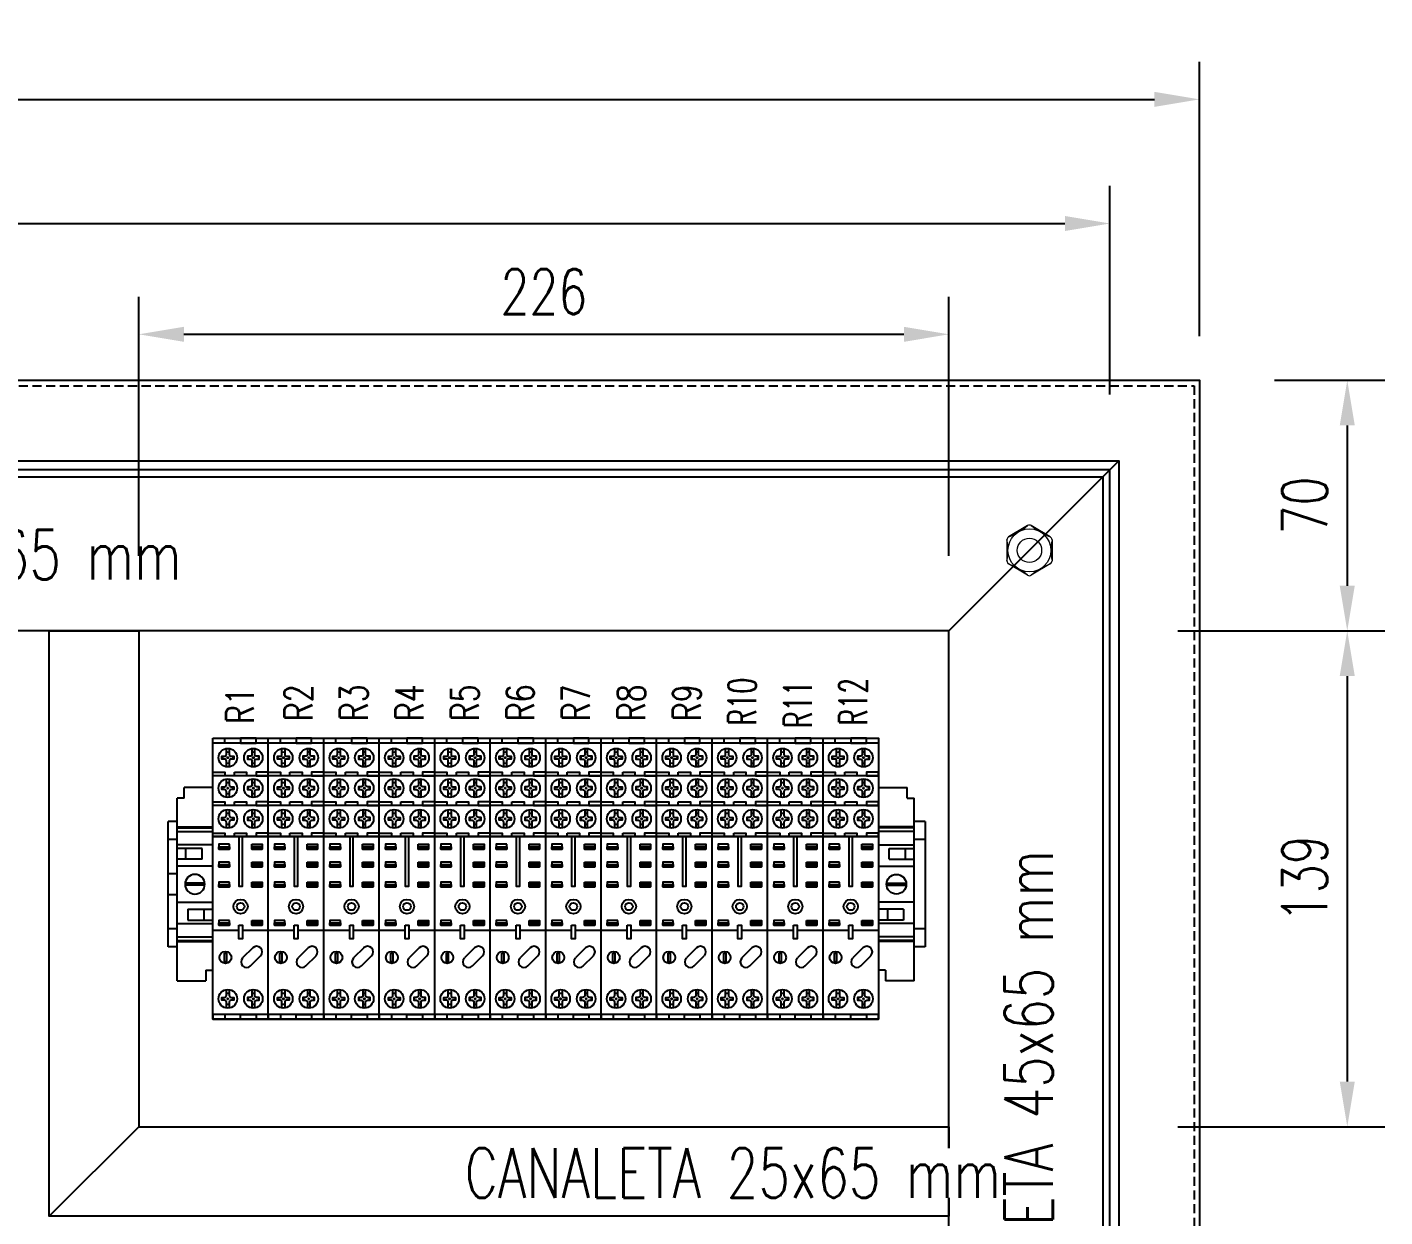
# Model space of a CAD drawing. Header units: millimetres. Extents: x 2153 to 5658, y -781 to 1156.
# Drawn here: x 3719.2 to 4098.6, y 823.6 to 1155.9 of the extents above; entities that cross this region are included whole.
import ezdxf

# ---------------------------------------------------------------- set-up
doc = ezdxf.new("R2010")
doc.units = ezdxf.units.MM
doc.set_wipeout_variables(frame=1)
doc.linetypes.add('HIDDEN', pattern=[9.525, 6.35, -3.175])
for name, color, linetype in [('40GENE-102-DIMENSION', 40, 'Continuous'), ('40GENE-107-SUB.TITLE', 4, 'Continuous'), ('47ELEC-106-SIMB-F', 2, 'Continuous'), ('47ELEC-106-SIMB-FR', 40, 'Continuous'), ('47ELEC-205-EQUIP', 5, 'Continuous')]:
    doc.layers.add(name, color=color, linetype=linetype)
doc.styles.add('ROMANS', font='romans.shx', dxfattribs={"width": 0.75})
doc.dimstyles.new('SNC-LAVALIN', dxfattribs={"dimscale": 0, "dimtxt": 2.5, "dimasz": 2.5, "dimexe": 1.5, "dimexo": 1, "dimgap": 1.25, "dimtad": 1, "dimdec": 0, "dimzin": 1, "dimdsep": 46, "dimtxsty": 'ROMANS', "dimcen": 0.09, "dimclrd": 256, "dimclre": 256, "dimclrt": 7, "dimadec": 0, "dimazin": 0, "dimtfac": 1, "dimtdec": 0, "dimtix": 1, "dimtmove": 2, "dimatfit": 3, "dimfxl": 1, "dimtfill": 1, "dimtolj": 1, "dimarcsym": 0})

# ---------------------------------------------------------------- blocks, each defined once
blk = doc.blocks.new('*D80')
at = {"layer": '40GENE-102-DIMENSION', "lineweight": -2, "transparency": 16777216}
for p, q in [((3246.77, 1069.56), (3246.77, 1146.24)), ((4046.77, 1069.56), (4046.77, 1146.24)), ((3259.37, 1135.74), (4034.17, 1135.74))]:
    blk.add_line(p, q, dxfattribs=at)
at = {"layer": '40GENE-102-DIMENSION', "transparency": 16777216}
for points in [[(3259.37, 1137.84), (3259.37, 1133.64), (3246.77, 1135.74)], [(4034.17, 1137.84), (4034.17, 1133.64), (4046.77, 1135.74)]]:
    blk.add_solid(points, dxfattribs=at)
at = {"layer": '40GENE-102-DIMENSION', "color": 0, "transparency": 16777216, "insert": (3646.77, 1147.64), "char_height": 12.6, "attachment_point": 5, "style": 'ROMANS', "bg_fill": 3, "box_fill_scale": 1.1, "bg_fill_color": 256, "bg_fill_true_color": 13158600, "bg_fill_transparency": 0}
blk.add_mtext('\\A1;800', dxfattribs=at)
blk = doc.blocks.new('*D86')
at = {"layer": '40GENE-102-DIMENSION', "lineweight": -2, "transparency": 16777216}
for p, q in [((3271.77, 1053.26), (3271.77, 1111.56)), ((4021.77, 1053.26), (4021.77, 1111.56)), ((3284.37, 1101.06), (4009.17, 1101.06))]:
    blk.add_line(p, q, dxfattribs=at)
at = {"layer": '40GENE-102-DIMENSION', "transparency": 16777216}
for points in [[(3284.37, 1103.16), (3284.37, 1098.96), (3271.77, 1101.06)], [(4009.17, 1103.16), (4009.17, 1098.96), (4021.77, 1101.06)]]:
    blk.add_solid(points, dxfattribs=at)
at = {"layer": '40GENE-102-DIMENSION', "color": 0, "transparency": 16777216, "insert": (3646.77, 1112.96), "char_height": 12.6, "attachment_point": 5, "style": 'ROMANS', "bg_fill": 3, "box_fill_scale": 1.1, "bg_fill_color": 256, "bg_fill_true_color": 13158600, "bg_fill_transparency": 0}
blk.add_mtext('\\A1;750', dxfattribs=at)
blk = doc.blocks.new('R1')
at = {"color": 7}
blk.add_wipeout([(11541.44, 1696.59), (11556.94, 1696.59), (11556.94, 1618.09), (11541.44, 1618.09)], dxfattribs=at).dxf.layer = '47ELEC-106-SIMB-F'
at = {"layer": '47ELEC-106-SIMB-F', "color": 7}
for p, q in [((11556.94, 1686.08), (11541.44, 1686.08)), ((11556.94, 1677.79), (11541.44, 1677.79)), ((11556.94, 1669.12), (11541.44, 1669.12))]:
    blk.add_line(p, q, dxfattribs=at)
for points in [[(11541.44, 1696.59), (11556.94, 1696.59), (11556.94, 1618.09), (11541.44, 1618.09)], [(11541.44, 1696.59), (11556.94, 1696.59), (11556.94, 1695.27), (11541.44, 1695.27)], [(11544.83, 1696.59), (11549.19, 1696.59), (11549.19, 1695.27), (11544.83, 1695.27)], [(11553.54, 1696.59), (11549.19, 1696.59), (11549.19, 1695.27), (11553.54, 1695.27)], [(11541.44, 1687.09), (11544.83, 1687.09), (11544.83, 1686.08), (11541.44, 1686.08)], [(11547.49, 1687.09), (11550.89, 1687.09), (11550.89, 1686.08), (11547.49, 1686.08)], [(11556.94, 1687.09), (11553.54, 1687.09), (11553.54, 1686.08), (11556.94, 1686.08)], [(11541.44, 1678.8), (11544.83, 1678.8), (11544.83, 1677.79), (11541.44, 1677.79)], [(11547.49, 1678.8), (11550.89, 1678.8), (11550.89, 1677.79), (11547.49, 1677.79)], [(11556.94, 1678.8), (11553.54, 1678.8), (11553.54, 1677.79), (11556.94, 1677.79)], [(11541.44, 1670.12), (11544.83, 1670.12), (11544.83, 1669.12), (11541.44, 1669.12)], [(11547.49, 1670.12), (11550.89, 1670.12), (11550.89, 1669.12), (11547.49, 1669.12)], [(11556.94, 1670.12), (11553.54, 1670.12), (11553.54, 1669.12), (11556.94, 1669.12)], [(11546.07, 1666.99), (11543.15, 1666.99), (11543.15, 1665.63), (11546.07, 1665.63)], [(11546.07, 1665.63), (11543.15, 1665.63), (11543.15, 1666.31), (11546.07, 1666.31)], [(11546.07, 1665.63), (11543.15, 1665.63), (11543.15, 1665.94), (11546.07, 1665.94)], [(11549.69, 1669.12), (11548.68, 1669.12), (11548.68, 1655.32), (11549.69, 1655.32)], [(11552.3, 1666.99), (11555.22, 1666.99), (11555.22, 1665.63), (11552.3, 1665.63)], [(11552.3, 1665.63), (11555.22, 1665.63), (11555.22, 1666.31), (11552.3, 1666.31)], [(11552.3, 1665.63), (11555.22, 1665.63), (11555.22, 1665.94), (11552.3, 1665.94)], [(11546.07, 1662.02), (11543.15, 1662.02), (11543.15, 1660.66), (11546.07, 1660.66)], [(11552.3, 1662.02), (11555.22, 1662.02), (11555.22, 1660.66), (11552.3, 1660.66)], [(11546.07, 1660.66), (11543.15, 1660.66), (11543.15, 1661.34), (11546.07, 1661.34)], [(11546.07, 1660.66), (11543.15, 1660.66), (11543.15, 1660.96), (11546.07, 1660.96)], [(11552.3, 1660.66), (11555.22, 1660.66), (11555.22, 1661.34), (11552.3, 1661.34)], [(11552.3, 1660.66), (11555.22, 1660.66), (11555.22, 1660.96), (11552.3, 1660.96)], [(11546.07, 1656.43), (11543.15, 1656.43), (11543.15, 1655.07), (11546.07, 1655.07)], [(11546.07, 1655.07), (11543.15, 1655.07), (11543.15, 1655.75), (11546.07, 1655.75)], [(11546.07, 1655.07), (11543.15, 1655.07), (11543.15, 1655.38), (11546.07, 1655.38)], [(11552.3, 1656.43), (11555.22, 1656.43), (11555.22, 1655.07), (11552.3, 1655.07)], [(11552.3, 1655.07), (11555.22, 1655.07), (11555.22, 1655.75), (11552.3, 1655.75)], [(11552.3, 1655.07), (11555.22, 1655.07), (11555.22, 1655.38), (11552.3, 1655.38)], [(11546.07, 1645.73), (11543.15, 1645.73), (11543.15, 1644.37), (11546.07, 1644.37)], [(11546.07, 1644.37), (11543.15, 1644.37), (11543.15, 1645.05), (11546.07, 1645.05)], [(11546.07, 1644.37), (11543.15, 1644.37), (11543.15, 1644.67), (11546.07, 1644.67)], [(11548.68, 1644.42), (11549.69, 1644.42), (11549.69, 1640.61), (11548.68, 1640.61)], [(11552.3, 1645.73), (11555.22, 1645.73), (11555.22, 1644.37), (11552.3, 1644.37)], [(11552.3, 1644.37), (11555.22, 1644.37), (11555.22, 1645.05), (11552.3, 1645.05)], [(11552.3, 1644.37), (11555.22, 1644.37), (11555.22, 1644.67), (11552.3, 1644.67)], [(11544.69, 1636.58), (11545.24, 1636.58), (11545.24, 1634.11), (11544.69, 1634.11)], [(11541.44, 1618.09), (11556.94, 1618.09), (11556.94, 1619.41), (11541.44, 1619.41)], [(11544.83, 1618.09), (11549.19, 1618.09), (11549.19, 1619.41), (11544.83, 1619.41)], [(11553.54, 1618.09), (11549.19, 1618.09), (11549.19, 1619.41), (11553.54, 1619.41)]]:
    blk.add_lwpolyline(points, close=True, dxfattribs=at)
for points in [[(11545.23, 1688.62), (11545.23, 1690.29, 0.414214), (11544.73, 1690.79), (11543.98, 1690.79), (11543.98, 1691.58), (11544.73, 1691.58, 0.414214), (11545.23, 1692.08), (11545.23, 1693.75)], [(11546.02, 1693.75), (11546.02, 1692.08, 0.414214), (11546.52, 1691.58), (11547.27, 1691.58), (11547.27, 1690.79), (11546.52, 1690.79, 0.414214), (11546.02, 1690.29), (11546.02, 1688.62)], [(11552.36, 1693.75), (11552.36, 1692.08, -0.414214), (11551.86, 1691.58), (11551.11, 1691.58), (11551.11, 1690.79), (11551.86, 1690.79, -0.414214), (11552.36, 1690.29), (11552.36, 1688.62)], [(11553.14, 1688.62), (11553.14, 1690.29, -0.414214), (11553.64, 1690.79), (11554.39, 1690.79), (11554.39, 1691.58), (11553.64, 1691.58, -0.414214), (11553.14, 1692.08), (11553.14, 1693.75)], [(11545.23, 1680.09), (11545.23, 1681.76, 0.414214), (11544.73, 1682.26), (11543.98, 1682.26), (11543.98, 1683.05), (11544.73, 1683.05, 0.414214), (11545.23, 1683.55), (11545.23, 1685.22)], [(11546.02, 1685.22), (11546.02, 1683.55, 0.414214), (11546.52, 1683.05), (11547.27, 1683.05), (11547.27, 1682.26), (11546.52, 1682.26, 0.414214), (11546.02, 1681.76), (11546.02, 1680.09)], [(11552.36, 1685.22), (11552.36, 1683.55, -0.414214), (11551.86, 1683.05), (11551.11, 1683.05), (11551.11, 1682.26), (11551.86, 1682.26, -0.414214), (11552.36, 1681.76), (11552.36, 1680.09)], [(11553.14, 1680.09), (11553.14, 1681.76, -0.414214), (11553.64, 1682.26), (11554.39, 1682.26), (11554.39, 1683.05), (11553.64, 1683.05, -0.414214), (11553.14, 1683.55), (11553.14, 1685.22)], [(11545.23, 1671.53), (11545.23, 1673.2, 0.414214), (11544.73, 1673.7), (11543.98, 1673.7), (11543.98, 1674.49), (11544.73, 1674.49, 0.414214), (11545.23, 1674.99), (11545.23, 1676.66)], [(11546.02, 1676.66), (11546.02, 1674.99, 0.414214), (11546.52, 1674.49), (11547.27, 1674.49), (11547.27, 1673.7), (11546.52, 1673.7, 0.414214), (11546.02, 1673.2), (11546.02, 1671.53)], [(11552.36, 1676.66), (11552.36, 1674.99, -0.414214), (11551.86, 1674.49), (11551.11, 1674.49), (11551.11, 1673.7), (11551.86, 1673.7, -0.414214), (11552.36, 1673.2), (11552.36, 1671.53)], [(11553.14, 1671.53), (11553.14, 1673.2, -0.414214), (11553.64, 1673.7), (11554.39, 1673.7), (11554.39, 1674.49), (11553.64, 1674.49, -0.414214), (11553.14, 1674.99), (11553.14, 1676.66)], [(11545.23, 1621.26), (11545.23, 1622.93, 0.414214), (11544.73, 1623.43), (11543.98, 1623.43), (11543.98, 1624.21), (11544.73, 1624.21, 0.414214), (11545.23, 1624.71), (11545.23, 1626.38)], [(11546.02, 1626.38), (11546.02, 1624.71, 0.414214), (11546.52, 1624.21), (11547.27, 1624.21), (11547.27, 1623.43), (11546.52, 1623.43, 0.414214), (11546.02, 1622.93), (11546.02, 1621.26)], [(11552.36, 1626.38), (11552.36, 1624.71, -0.414214), (11551.86, 1624.21), (11551.11, 1624.21), (11551.11, 1623.43), (11551.86, 1623.43, -0.414214), (11552.36, 1622.93), (11552.36, 1621.26)], [(11553.14, 1621.26), (11553.14, 1622.93, -0.414214), (11553.64, 1623.43), (11554.39, 1623.43), (11554.39, 1624.21), (11553.64, 1624.21, -0.414214), (11553.14, 1624.71), (11553.14, 1626.38)]]:
    blk.add_lwpolyline(points, format="xyb", dxfattribs=at)
for points in [[(11548.68, 1642.87), (11541.44, 1642.87), (11541.44, 1669.12), (11556.94, 1669.12), (11556.94, 1642.87), (11549.69, 1642.87)], [(11552.59, 1638.03), (11549.77, 1635.22)], [(11551.96, 1633.03), (11554.77, 1635.84)]]:
    blk.add_lwpolyline(points, dxfattribs=at)
for centre, radius in [((11545.63, 1691.18), 2.59), ((11552.75, 1691.18), 2.59), ((11545.63, 1691.18), 0.162), ((11552.75, 1691.18), 0.162), ((11545.63, 1682.66), 2.59), ((11552.75, 1682.66), 2.59), ((11545.63, 1682.66), 0.162), ((11552.75, 1682.66), 0.162), ((11545.63, 1674.09), 2.59), ((11545.63, 1674.09), 0.162), ((11552.75, 1674.09), 2.59), ((11552.75, 1674.09), 0.162), ((11549.19, 1649.6), 2), ((11549.19, 1649.6), 1.06), ((11544.96, 1635.37), 1.67), ((11545.63, 1623.82), 2.59), ((11545.63, 1623.82), 0.162), ((11552.75, 1623.82), 2.59), ((11552.75, 1623.82), 0.162)]:
    blk.add_circle(centre, radius, dxfattribs=at)
for centre, radius, start, end in [((11545.63, 1691.18), 1.51, 74.9161, 105.0839), ((11552.75, 1691.18), 1.51, 74.9161, 105.0839), ((11545.63, 1691.18), 1.51, 164.9161, 195.0839), ((11545.63, 1691.18), 1.51, 254.9161, 285.0839), ((11545.63, 1691.18), 1.51, 344.9161, 15.0839), ((11552.75, 1691.18), 1.51, 164.9161, 195.0839), ((11552.75, 1691.18), 1.51, 254.9161, 285.0839), ((11552.75, 1691.18), 1.51, 344.9161, 15.0839), ((11545.63, 1682.66), 1.51, 164.9161, 195.0839), ((11545.63, 1682.66), 1.51, 74.9161, 105.0839), ((11545.63, 1682.66), 1.51, 254.9161, 285.0839), ((11545.63, 1682.66), 1.51, 344.9161, 15.0839), ((11552.75, 1682.66), 1.51, 164.9161, 195.0839), ((11552.75, 1682.66), 1.51, 74.9161, 105.0839), ((11552.75, 1682.66), 1.51, 254.9161, 285.0839), ((11552.75, 1682.66), 1.51, 344.9161, 15.0839), ((11545.63, 1674.09), 1.51, 164.9161, 195.0839), ((11545.63, 1674.09), 1.51, 74.9161, 105.0839), ((11545.63, 1674.09), 1.51, 344.9161, 15.0839), ((11552.75, 1674.09), 1.51, 164.9161, 195.0839), ((11552.75, 1674.09), 1.51, 74.9161, 105.0839), ((11552.75, 1674.09), 1.51, 344.9161, 15.0839), ((11545.63, 1674.09), 1.51, 254.9161, 285.0839), ((11552.75, 1674.09), 1.51, 254.9161, 285.0839), ((11550.87, 1634.12), 1.55, 135, 315), ((11553.68, 1636.94), 1.55, 315, 135), ((11545.63, 1623.82), 1.51, 164.9161, 195.0839), ((11545.63, 1623.82), 1.51, 74.9161, 105.0839), ((11545.63, 1623.82), 1.51, 344.9161, 15.0839), ((11552.75, 1623.82), 1.51, 164.9161, 195.0839), ((11552.75, 1623.82), 1.51, 74.9161, 105.0839), ((11552.75, 1623.82), 1.51, 344.9161, 15.0839), ((11545.63, 1623.82), 1.51, 254.9161, 285.0839), ((11552.75, 1623.82), 1.51, 254.9161, 285.0839)]:
    blk.add_arc(centre, radius, start, end, dxfattribs=at)
blk = doc.blocks.new('BORNERA DE TOPE')
at = {"color": 7}
blk.add_wipeout([(-21.03, 72.37), (-13.03, 72.37), (-13.03, 69.37), (-11.03, 69.37), (-11.03, 18.37), (-19.03, 18.37), (-19.03, 21.37), (-21.03, 21.37)], dxfattribs=at).dxf.layer = '47ELEC-106-SIMB-F'
at = {"layer": '47ELEC-106-SIMB-F', "color": 7}
for p, q in [((-21.03, 72.37), (-13.03, 72.37)), ((-21.03, 72.37), (-21.03, 21.37)), ((-21.03, 72.37), (-21.03, 29.24)), ((-21.03, 72.37), (-21.03, 21.37)), ((-13.03, 69.37), (-13.03, 72.37)), ((-13.03, 69.37), (-11.03, 69.37)), ((-11.03, 69.37), (-11.03, 18.37)), ((-21.03, 61.37), (-11.03, 61.37)), ((-21.03, 61.12), (-11.03, 61.12)), ((-21.03, 60.07), (-11.03, 60.07)), ((-21.03, 56.37), (-11.03, 56.37)), ((-18.03, 55.37), (-11.03, 55.37)), ((-18.03, 52.37), (-18.03, 55.37)), ((-13.53, 52.37), (-13.53, 55.37)), ((-21.03, 50.37), (-11.03, 50.37)), ((-18.03, 52.37), (-11.03, 52.37)), ((-13.29, 45.67), (-18.76, 45.67)), ((-13.29, 45.07), (-18.76, 45.07)), ((-11.03, 40.37), (-21.03, 40.37)), ((-14.03, 38.37), (-21.03, 38.37)), ((-18.53, 38.37), (-18.53, 35.37)), ((-14.03, 38.37), (-14.03, 35.37)), ((-14.03, 35.37), (-21.03, 35.37)), ((-11.03, 34.37), (-21.03, 34.37)), ((-11.03, 34.37), (-21.03, 34.37)), ((-21.03, 30.67), (-11.03, 30.67)), ((-21.03, 29.62), (-11.03, 29.62)), ((-21.03, 29.37), (-11.03, 29.37)), ((-21.03, 29.24), (-21.03, 27.35)), ((-19.03, 21.37), (-21.03, 21.37)), ((-19.03, 21.37), (-19.03, 18.37)), ((-11.03, 18.37), (-19.03, 18.37))]:
    blk.add_line(p, q, dxfattribs=at)
blk.add_circle((-16.03, 45.37), 2.75, dxfattribs=at)
blk = doc.blocks.new('*D122')
at = {"layer": '40GENE-102-DIMENSION', "lineweight": -2, "transparency": 16777216}
for p, q in [((3750.39, 1008.26), (3750.39, 1080.61)), ((3976.77, 1008.26), (3976.77, 1080.61)), ((3762.99, 1070.11), (3964.17, 1070.11))]:
    blk.add_line(p, q, dxfattribs=at)
at = {"layer": '40GENE-102-DIMENSION', "transparency": 16777216}
for points in [[(3762.99, 1072.21), (3762.99, 1068.01), (3750.39, 1070.11)], [(3964.17, 1072.21), (3964.17, 1068.01), (3976.77, 1070.11)]]:
    blk.add_solid(points, dxfattribs=at)
at = {"layer": '40GENE-102-DIMENSION', "color": 0, "transparency": 16777216, "insert": (3863.58, 1082.01), "char_height": 12.6, "attachment_point": 5, "style": 'ROMANS', "bg_fill": 3, "box_fill_scale": 1.1, "bg_fill_color": 256, "bg_fill_true_color": 13158600, "bg_fill_transparency": 0}
blk.add_mtext('\\A1;226', dxfattribs=at)
blk = doc.blocks.new('*D123')
at = {"layer": '40GENE-102-DIMENSION', "lineweight": -2, "transparency": 16777216}
for p, q in [((4067.77, 1057.26), (4098.57, 1057.26)), ((4088.07, 1044.66), (4088.07, 999.86)), ((4040.77, 987.26), (4098.57, 987.26))]:
    blk.add_line(p, q, dxfattribs=at)
at = {"layer": '40GENE-102-DIMENSION', "transparency": 16777216}
for points in [[(4085.97, 1044.66), (4090.17, 1044.66), (4088.07, 1057.26)], [(4085.97, 999.86), (4090.17, 999.86), (4088.07, 987.26)]]:
    blk.add_solid(points, dxfattribs=at)
at = {"layer": '40GENE-102-DIMENSION', "color": 0, "transparency": 16777216, "insert": (4076.17, 1022.26), "char_height": 12.6, "attachment_point": 5, "rotation": 90, "style": 'ROMANS', "bg_fill": 3, "box_fill_scale": 1.1, "bg_fill_color": 256, "bg_fill_true_color": 13158600, "bg_fill_transparency": 0}
blk.add_mtext('\\A1;70', dxfattribs=at)
blk = doc.blocks.new('*D124')
at = {"layer": '40GENE-102-DIMENSION', "lineweight": -2, "transparency": 16777216}
for p, q in [((4040.77, 987.26), (4098.57, 987.26)), ((4088.07, 974.66), (4088.07, 861.36)), ((4040.77, 848.76), (4098.57, 848.76))]:
    blk.add_line(p, q, dxfattribs=at)
at = {"layer": '40GENE-102-DIMENSION', "transparency": 16777216}
for points in [[(4085.97, 974.66), (4090.17, 974.66), (4088.07, 987.26)], [(4085.97, 861.36), (4090.17, 861.36), (4088.07, 848.76)]]:
    blk.add_solid(points, dxfattribs=at)
at = {"layer": '40GENE-102-DIMENSION', "color": 0, "transparency": 16777216, "insert": (4076.17, 918.01), "char_height": 12.6, "attachment_point": 5, "rotation": 90, "style": 'ROMANS', "bg_fill": 3, "box_fill_scale": 1.1, "bg_fill_color": 256, "bg_fill_true_color": 13158600, "bg_fill_transparency": 0}
blk.add_mtext('\\A1;139', dxfattribs=at)

msp = doc.modelspace()

# ---------------------------------------------------------------- linework, layer by layer
at = {"color": 40}
msp.add_line((3976.77, 987.26), (4021.77, 1032.26), dxfattribs=at)
at = {"color": 7, "lineweight": 5}
for p, q in [((3998.76, 1016.7), (3993.46, 1013.55)), ((4005.08, 1013.55), (3999.78, 1016.7)), ((3992.97, 1012.69), (3992.97, 1006.82)), ((4005.57, 1012.69), (4005.57, 1006.82)), ((3998.76, 1002.81), (3993.46, 1005.97)), ((4005.08, 1005.97), (3999.78, 1002.81))]:
    msp.add_line(p, q, dxfattribs=at)
at = {"color": 40}
for points in [[(3271.77, -117.74), (4021.77, -117.74), (4021.77, 1032.26), (3271.77, 1032.26)], [(3316.77, -72.74), (3976.77, -72.74), (3976.77, 987.26), (3316.77, 987.26)], [(3725.39, 823.76), (3725.39, 987.26), (3750.39, 987.26), (3750.39, 848.76)], [(3750.39, 848.76), (3976.77, 848.76), (3976.77, 823.76), (3725.39, 823.76)]]:
    msp.add_lwpolyline(points, close=True, dxfattribs=at)
at = {"color": 7, "lineweight": 5}
for radius in [6, 3.4]:
    msp.add_circle((3999.27, 1009.76), radius, dxfattribs=at)
for centre, radius, start, end in [((3999.27, 1015.84), 1, 59.2373, 120.7627), ((3993.97, 1012.69), 1, 120.7627, 180), ((3985.35, 1033.19), 21.26, 292.4429, 309.0825), ((4013.19, 1033.19), 21.26, 230.9175, 247.5571), ((4004.57, 1012.69), 1, 0, 59.2373), ((3978.8, 1009.76), 14.47, 348.3137, 11.6863), ((4019.74, 1009.76), 14.47, 168.3137, 191.6863), ((3993.97, 1006.82), 1, 180, 239.2373), ((3985.35, 986.32), 21.26, 50.9175, 67.5571), ((4013.19, 986.32), 21.26, 112.4429, 129.0825), ((4004.57, 1006.82), 1, 300.7627, 0), ((3999.27, 1003.67), 1, 239.2373, 300.7627)]:
    msp.add_arc(centre, radius, start, end, dxfattribs=at)
at = {"layer": '47ELEC-106-SIMB-FR'}
for p, q in [((3970.1, 934.01), (3758.64, 934.01)), ((3758.64, 899.01), (3758.64, 934.01)), ((3970.1, 934.01), (3970.1, 899.01)), ((3970.1, 929.01), (3758.64, 929.01)), ((3970.1, 904.01), (3758.64, 904.01)), ((3970.1, 899.01), (3758.64, 899.01))]:
    msp.add_line(p, q, dxfattribs=at)
msp.add_lwpolyline([(3758.64, 919.51), (3767.09, 919.51, -1), (3767.09, 913.51), (3758.64, 913.51)], format="xyb", dxfattribs=at)
at = {"layer": '47ELEC-205-EQUIP'}
msp.add_line((4024.27, 1034.76), (4019.77, 1030.26), dxfattribs=at)
for points in [[(3246.77, 1057.26), (4046.77, 1057.26), (4046.77, -142.74), (3246.77, -142.74)], [(3269.27, 1034.76), (4024.27, 1034.76), (4024.27, -120.24), (3269.27, -120.24)], [(3273.77, 1030.26), (4019.77, 1030.26), (4019.77, -115.74), (3273.77, -115.74)]]:
    msp.add_lwpolyline(points, close=True, dxfattribs=at)

# ---------------------------------------------------------------- next in the draw order: dimensions: what is measured, and where the dimension line sits
at = {"layer": '40GENE-102-DIMENSION', "color": 0}
dim = msp.add_linear_dim(base=(4046.77, 1135.74), p1=(3246.77, 1048.56), p2=(4046.77, 1048.56), dimstyle='SNC-LAVALIN', override={"dimscale": 7.000007, "dimtxt": 1.8, "dimasz": 1.8, "dimexo": 3, "dimgap": 0.8, "dimclrt": 0}, dxfattribs=at)
dim.commit()
dim.dimension.update_dxf_attribs({"geometry": '*D80', "text_midpoint": (3646.77, 1147.64)})

# ---------------------------------------------------------------- next in the draw order: linework, layer by layer
at = {"layer": '47ELEC-205-EQUIP', "linetype": 'HIDDEN', "ltscale": 0.4}
msp.add_lwpolyline([(3248.27, 1055.76), (4045.27, 1055.76), (4045.27, -141.24), (3248.27, -141.24)], close=True, dxfattribs=at)

# ---------------------------------------------------------------- next in the draw order: block references
at = {"xscale": -1, "rotation": 180}
msp.add_blockref('BORNERA DE TOPE', (3782.12, 961.87), dxfattribs=at)
at = {"rotation": 180}
msp.add_blockref('BORNERA DE TOPE', (3946.06, 961.87), dxfattribs=at)

# ---------------------------------------------------------------- next in the draw order: texts
at = {"layer": '40GENE-107-SUB.TITLE', "insert": (3762.4, 1015.46), "char_height": 13.8, "width": 202.118, "attachment_point": 3, "style": 'ROMANS', "bg_fill": 3, "box_fill_scale": 1, "bg_fill_color": 256, "bg_fill_transparency": 0}
msp.add_mtext('CANALETA 45x65 mm', dxfattribs=at)
at = {"layer": '40GENE-107-SUB.TITLE', "attachment_point": 3, "rotation": 90, "style": 'ROMANS', "bg_fill": 3, "box_fill_scale": 1, "bg_fill_color": 256, "bg_fill_transparency": 0}
for s, insert, char_height, width in [('{\\W0.65;R10}', (3915.12, 974.11), 7.8, 13.4911), ('{\\W0.65;R11}', (3930.62, 973.44), 7.8, 13.4911), ('{\\W0.65;R12}', (3946.12, 974.11), 7.8, 13.4911), ('CANALETA 45x65 mm', (3992.31, 926.08), 13.5, 182.8092)]:
    msp.add_mtext(s, dxfattribs=dict(at, insert=insert, char_height=char_height, width=width))

# ---------------------------------------------------------------- next in the draw order: dimensions: what is measured, and where the dimension line sits
at = {"layer": '40GENE-102-DIMENSION', "color": 0}
dim = msp.add_linear_dim(base=(4021.77, 1101.06), p1=(3271.77, 1032.26), p2=(4021.77, 1032.26), dimstyle='SNC-LAVALIN', override={"dimscale": 7.000007, "dimtxt": 1.8, "dimasz": 1.8, "dimexo": 3, "dimgap": 0.8, "dimclrt": 0}, dxfattribs=at)
dim.commit()
dim.dimension.update_dxf_attribs({"geometry": '*D86', "text_midpoint": (3646.77, 1112.96)})

# ---------------------------------------------------------------- next in the draw order: block references
at = {"layer": '47ELEC-205-EQUIP'}
msp.add_blockref('R1', (-7770.35, -739.33), dxfattribs=at)

# ---------------------------------------------------------------- next in the draw order: texts
at = {"layer": '40GENE-107-SUB.TITLE', "insert": (3991.38, 842.74), "char_height": 13.8, "width": 202.118, "attachment_point": 3, "style": 'ROMANS', "bg_fill": 3, "box_fill_scale": 1, "bg_fill_color": 256, "bg_fill_transparency": 0}
msp.add_mtext('CANALETA 25x65 mm', dxfattribs=at)

# ---------------------------------------------------------------- next in the draw order: dimensions: what is measured, and where the dimension line sits
at = {"layer": '40GENE-102-DIMENSION', "color": 0}
dim = msp.add_linear_dim(base=(3976.77, 1070.11), p1=(3750.39, 987.26), p2=(3976.77, 987.26), dimstyle='SNC-LAVALIN', override={"dimscale": 7.000007, "dimtxt": 1.8, "dimasz": 1.8, "dimexo": 3, "dimgap": 0.8, "dimclrt": 0}, dxfattribs=at)
dim.commit()
dim.dimension.update_dxf_attribs({"geometry": '*D122', "text_midpoint": (3863.58, 1082.01)})
dim = msp.add_linear_dim(base=(4088.07, 987.26), p1=(4046.77, 1057.26), p2=(4019.77, 987.26), angle=90, dimstyle='SNC-LAVALIN', override={"dimscale": 7.000007, "dimtxt": 1.8, "dimasz": 1.8, "dimexo": 3, "dimgap": 0.8, "dimclrt": 0}, dxfattribs=at)
dim.commit()
dim.dimension.update_dxf_attribs({"geometry": '*D123', "text_midpoint": (4076.17, 1022.26)})

# ---------------------------------------------------------------- next in the draw order: block references
at = {"layer": '47ELEC-205-EQUIP'}
msp.add_blockref('R1', (-7754.85, -739.33), dxfattribs=at)

# ---------------------------------------------------------------- next in the draw order: texts
at = {"layer": '40GENE-107-SUB.TITLE', "insert": (3774.77, 971.56), "char_height": 7.8, "width": 13.4911, "attachment_point": 3, "rotation": 90, "style": 'ROMANS', "bg_fill": 3, "box_fill_scale": 1, "bg_fill_color": 256, "bg_fill_transparency": 0}
msp.add_mtext('R1', dxfattribs=at)

# ---------------------------------------------------------------- next in the draw order: dimensions: what is measured, and where the dimension line sits
at = {"layer": '40GENE-102-DIMENSION', "color": 0}
dim = msp.add_linear_dim(base=(4088.07250927, 848.75601296), p1=(4019.77012469, 987.25601296), p2=(4019.77012469, 848.75601296), angle=90, dimstyle='SNC-LAVALIN', override={"dimscale": 7.000007, "dimtxt": 1.8, "dimasz": 1.8, "dimexo": 3, "dimgap": 0.8, "dimclrt": 0}, dxfattribs=at)
dim.commit()
dim.dimension.update_dxf_attribs({"geometry": '*D124', "text_midpoint": (4076.17249737, 918.00601296)})

# ---------------------------------------------------------------- next in the draw order: block references
at = {"layer": '47ELEC-205-EQUIP'}
msp.add_blockref('R1', (-7739.35, -739.33), dxfattribs=at)

# ---------------------------------------------------------------- next in the draw order: texts
at = {"layer": '40GENE-107-SUB.TITLE', "insert": (3791.12, 972.33), "char_height": 7.8, "width": 13.4911, "attachment_point": 3, "rotation": 90, "style": 'ROMANS', "bg_fill": 3, "box_fill_scale": 1, "bg_fill_color": 256, "bg_fill_transparency": 0}
msp.add_mtext('R2', dxfattribs=at)

# ---------------------------------------------------------------- next in the draw order: block references
at = {"layer": '47ELEC-205-EQUIP'}
msp.add_blockref('R1', (-7723.85, -739.33), dxfattribs=at)

# ---------------------------------------------------------------- next in the draw order: texts
at = {"layer": '40GENE-107-SUB.TITLE', "insert": (3806.62, 972.33), "char_height": 7.8, "width": 13.4911, "attachment_point": 3, "rotation": 90, "style": 'ROMANS', "bg_fill": 3, "box_fill_scale": 1, "bg_fill_color": 256, "bg_fill_transparency": 0}
msp.add_mtext('R3', dxfattribs=at)

# ---------------------------------------------------------------- next in the draw order: block references
at = {"layer": '47ELEC-205-EQUIP'}
msp.add_blockref('R1', (-7708.35, -739.33), dxfattribs=at)

# ---------------------------------------------------------------- next in the draw order: texts
at = {"layer": '40GENE-107-SUB.TITLE', "insert": (3822.12, 972.33), "char_height": 7.8, "width": 13.4911, "attachment_point": 3, "rotation": 90, "style": 'ROMANS', "bg_fill": 3, "box_fill_scale": 1, "bg_fill_color": 256, "bg_fill_transparency": 0}
msp.add_mtext('R4', dxfattribs=at)

# ---------------------------------------------------------------- next in the draw order: block references
at = {"layer": '47ELEC-205-EQUIP'}
msp.add_blockref('R1', (-7692.85, -739.33), dxfattribs=at)

# ---------------------------------------------------------------- next in the draw order: texts
at = {"layer": '40GENE-107-SUB.TITLE', "insert": (3837.62, 972.33), "char_height": 7.8, "width": 13.4911, "attachment_point": 3, "rotation": 90, "style": 'ROMANS', "bg_fill": 3, "box_fill_scale": 1, "bg_fill_color": 256, "bg_fill_transparency": 0}
msp.add_mtext('R5', dxfattribs=at)

# ---------------------------------------------------------------- next in the draw order: block references
at = {"layer": '47ELEC-205-EQUIP'}
msp.add_blockref('R1', (-7677.35, -739.33), dxfattribs=at)

# ---------------------------------------------------------------- next in the draw order: texts
at = {"layer": '40GENE-107-SUB.TITLE', "insert": (3853.12, 972.33), "char_height": 7.8, "width": 13.4911, "attachment_point": 3, "rotation": 90, "style": 'ROMANS', "bg_fill": 3, "box_fill_scale": 1, "bg_fill_color": 256, "bg_fill_transparency": 0}
msp.add_mtext('R6', dxfattribs=at)

# ---------------------------------------------------------------- next in the draw order: block references
at = {"layer": '47ELEC-205-EQUIP'}
msp.add_blockref('R1', (-7661.85, -739.33), dxfattribs=at)

# ---------------------------------------------------------------- next in the draw order: texts
at = {"layer": '40GENE-107-SUB.TITLE', "insert": (3868.62, 972.33), "char_height": 7.8, "width": 13.4911, "attachment_point": 3, "rotation": 90, "style": 'ROMANS', "bg_fill": 3, "box_fill_scale": 1, "bg_fill_color": 256, "bg_fill_transparency": 0}
msp.add_mtext('R7', dxfattribs=at)

# ---------------------------------------------------------------- next in the draw order: block references
at = {"layer": '47ELEC-205-EQUIP'}
msp.add_blockref('R1', (-7646.35, -739.33), dxfattribs=at)

# ---------------------------------------------------------------- next in the draw order: texts
at = {"layer": '40GENE-107-SUB.TITLE', "insert": (3884.12, 972.33), "char_height": 7.8, "width": 13.4911, "attachment_point": 3, "rotation": 90, "style": 'ROMANS', "bg_fill": 3, "box_fill_scale": 1, "bg_fill_color": 256, "bg_fill_transparency": 0}
msp.add_mtext('R8', dxfattribs=at)

# ---------------------------------------------------------------- next in the draw order: block references
at = {"layer": '47ELEC-205-EQUIP'}
msp.add_blockref('R1', (-7630.85, -739.33), dxfattribs=at)

# ---------------------------------------------------------------- next in the draw order: texts
at = {"layer": '40GENE-107-SUB.TITLE', "insert": (3899.62, 972.33), "char_height": 7.8, "width": 13.4911, "attachment_point": 3, "rotation": 90, "style": 'ROMANS', "bg_fill": 3, "box_fill_scale": 1, "bg_fill_color": 256, "bg_fill_transparency": 0}
msp.add_mtext('R9', dxfattribs=at)

# ---------------------------------------------------------------- next in the draw order: block references
at = {"layer": '47ELEC-205-EQUIP'}
msp.add_blockref('R1', (-7615.35, -739.33), dxfattribs=at)

# ---------------------------------------------------------------- next in the draw order: block references
msp.add_blockref('R1', (-7599.85, -739.33), dxfattribs=at)

doc.saveas('drawing.dxf')
